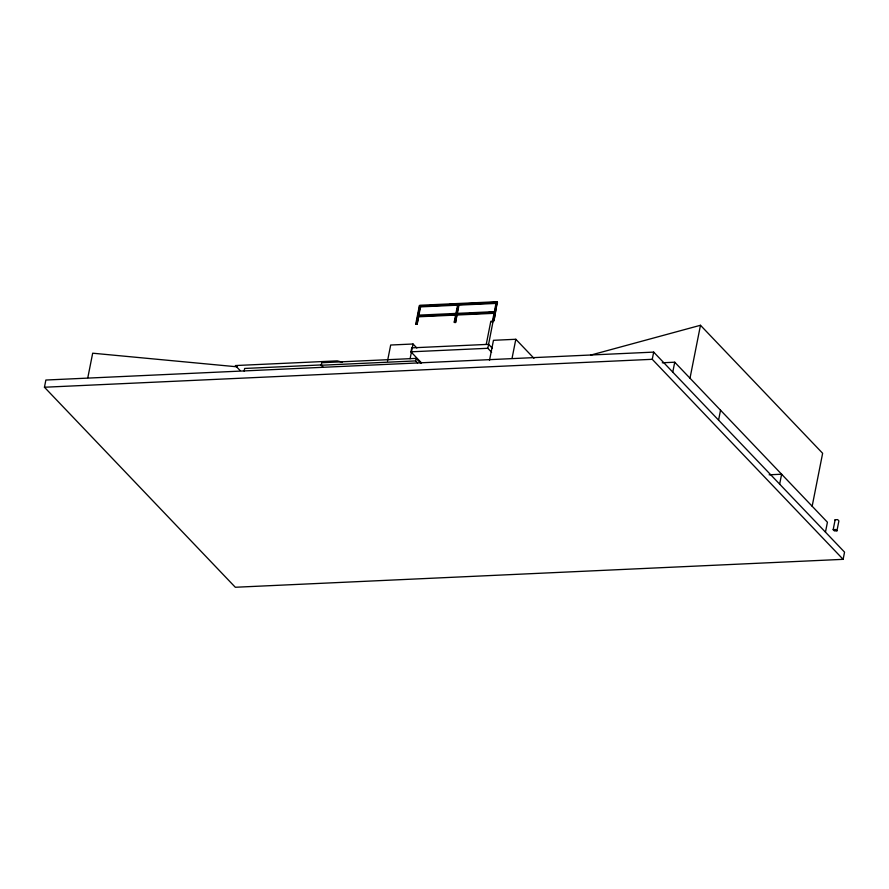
<?xml version="1.0" encoding="UTF-8"?>
<svg xmlns="http://www.w3.org/2000/svg" width="889" height="889" viewBox="0 0 889 889"><rect width="100%" height="100%" fill="white"/><g stroke="black" fill="none" stroke-linecap="round" stroke-linejoin="round"><path stroke-width="1.33" d="M44.45 387.237L45.872 380.036L653.682 352.111L844.55 552.136L843.128 559.337L235.318 587.262L44.45 387.237L652.259 359.312L843.128 559.337M87.833 377.636L92.678 353.2L237.407 366.846M244.131 371.113L244.653 368.457L321.662 364.912M323.152 367.246L321.251 365.246L321.751 362.723L416.13 358.389L420.908 363.39M387.493 361.123L390.682 345.021L413.029 343.999L416.841 347.999M417.097 324.296L415.774 323.885L419.341 305.883L420.23 305.838L417.097 324.296L420.664 306.294M416.208 324.341L419.852 305.271L496.718 301.738L497.24 302.282L493.973 320.762L497.095 302.304M421.442 362.823L410.94 351.822L411.729 347.855L488.594 344.332L492.417 348.332M496.718 301.738L497.029 303.371L420.153 306.894L420.364 305.816M410.107 358.756L413.029 343.999M417.541 362.912L415.641 360.912L416.13 358.389M455.535 322.529L454.212 322.118L457.768 304.116L458.668 304.071L455.535 322.529L459.102 304.527M454.646 322.574L455.657 317.429M456.935 310.994L457.446 308.427M486.327 343.965L490.806 321.351L491.973 321.107L492.984 321.774L487.817 348.288L491.628 352.288M493.973 320.762L492.639 320.351L496.206 302.349M494.54 312.728L494.762 311.639L417.886 315.173L418.197 316.806L495.062 313.272L494.54 312.728L417.674 316.251M493.328 319.518L494.862 311.806M495.362 309.228L496.64 302.805M489.483 360.434L493.473 340.309L515.82 339.276L533.956 358.278M512.097 358.067L515.82 339.276M652.259 359.312L653.682 352.111M672.773 372.113L674.729 362.212L662.272 362.779M689.997 378.214L700.476 325.274L590.596 355.133M718.579 420.119L720.534 410.218M779.653 484.127L781.62 474.226L769.152 474.793M812.157 506.23L822.636 453.29L700.476 325.274M825.459 532.133L827.426 522.232L674.729 362.212M833.182 529.644L835.138 519.743L837.671 519.621L838.894 520.91L836.938 530.811L834.404 530.933L833.182 529.644L835.704 529.522L836.938 530.811M492.984 321.774L491.817 322.018M429.976 305.372L438.21 304.994M449.189 304.494L456.057 304.182M468.414 303.616L476.648 303.227M487.628 302.727L497.24 302.282M419.63 306.349L497.54 302.76M430.765 315.151L437.621 314.839M449.978 314.273L456.846 313.95M469.192 313.384L477.437 313.006M488.417 312.506L495.273 312.195L494.762 311.639M415.774 323.885L416.663 323.84M454.212 322.118L455.101 322.074M492.639 320.351L493.539 320.307M410.94 351.822L487.817 348.288M321.251 365.246L415.641 360.912M342.443 362.223L337.253 360.878L235.363 365.557L240.063 370.48M419.341 305.883L420.153 306.894M835.138 519.743L835.227 520.409"/></g></svg>
